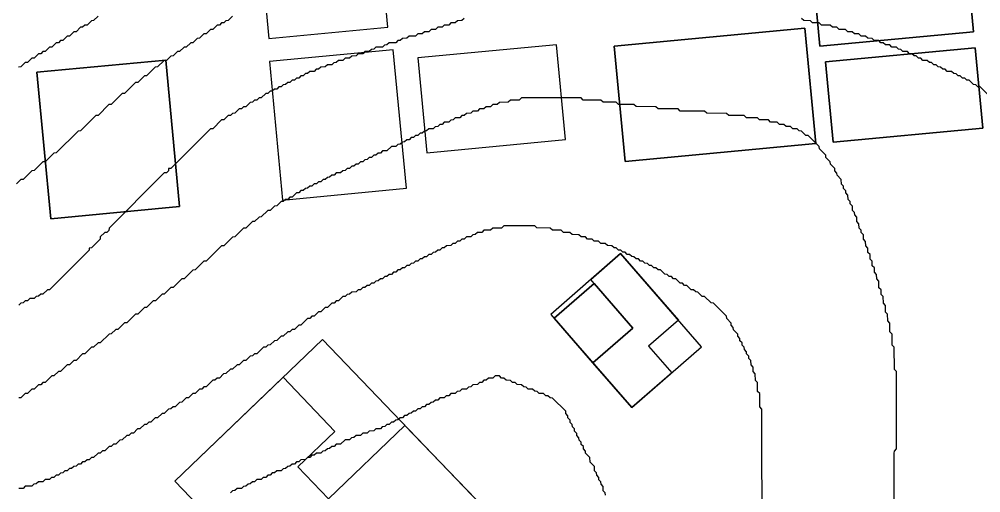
# Model space of a CAD drawing. Header units: millimetres. Extents: x 0 to 600000, y 0 to 540000.
# Drawn here: x 276937 to 385944, y 359148 to 412798 of the extents above; entities that cross this region are included whole.
import ezdxf

# ---------------------------------------------------------------- set-up
doc = ezdxf.new("R2010")
doc.units = ezdxf.units.MM
for name, color, linetype in [('BLDG_BOX_CAMPUS', 5, 'Continuous'), ('BLDG_BOX_RASTER', 1, 'Continuous'), ('BLDG_FOOTPRINT_CAMPUS', 8, 'Continuous'), ('BLDG_FOOTPRINT_RASTER', 12, 'Continuous'), ('CONTOUR_54', 40, 'Continuous'), ('CONTOUR_55', 40, 'Continuous'), ('CONTOUR_56', 30, 'Continuous'), ('CONTOUR_57', 30, 'Continuous'), ('CONTOUR_58', 22, 'Continuous'), ('CONTOUR_59', 22, 'Continuous')]:
    doc.layers.add(name, color=color, linetype=linetype)

msp = doc.modelspace()

# ---------------------------------------------------------------- linework, layer by layer
at = {"layer": 'BLDG_BOX_CAMPUS'}
for points in [[(354300, 375680, 58121), (345119, 386249, 58005), (337192, 379363, 58407), (346373, 368794, 58575), (354300, 375680, 58121)], [(337586, 378911, 58425), (341980, 373852, 58564), (346509, 377787, 58272), (342115, 382845, 58176), (337586, 378911, 58425)], [(294572, 360461, 58658), (321289, 332608, 60805), (338032, 348668, 59461), (311315, 376521, 58182), (294572, 360461, 58658)]]:
    msp.add_polyline3d(points, close=True, dxfattribs=at)
at = {"layer": 'BLDG_BOX_RASTER'}
for points in [[(303786, 425958, 53786), (305238, 410614, 55404), (318734, 411891, 55802), (317283, 427235, 54171), (303786, 425958, 53786)], [(367702, 409739, 56168), (385137, 411389, 55425), (384098, 422376, 54372), (366662, 420726, 55148), (367702, 409739, 56168)], [(344394, 409759, 56405), (345632, 396671, 57366), (367249, 398717, 56997), (366010, 411804, 56055), (344394, 409759, 56405)], [(323155, 397679, 57155), (338875, 399166, 57269), (337858, 409915, 56402), (322138, 408427, 56228), (323155, 397679, 57155)], [(305294, 408009, 55655), (306779, 392313, 56985), (320827, 393642, 57364), (319341, 409338, 56065), (305294, 408009, 55655)], [(385310, 409562, 55587), (368334, 407955, 56275), (369195, 398855, 56855), (386171, 400462, 56090), (385310, 409562, 55587)], [(280520, 390192, 55532), (295110, 391573, 56358), (293539, 408177, 54995), (278948, 406796, 54153), (280520, 390192, 55532)]]:
    msp.add_polyline3d(points, close=True, dxfattribs=at)
at = {"layer": 'BLDG_FOOTPRINT_CAMPUS'}
for points in [[(341722, 383298, 58165), (345119, 386249, 58005), (351677, 378700, 58117), (348280, 375749, 58290), (350903, 372729, 58290), (346373, 368794, 58575), (341980, 373852, 58564), (346509, 377787, 58272), (342116, 382845, 58176), (341722, 383298, 58165)], [(337586, 378911, 58425), (342116, 382845, 58176), (346509, 377787, 58272), (341980, 373852, 58564), (337586, 378911, 58425)], [(321289, 332608, 60805), (333558, 344376, 59893), (327674, 350510, 59757), (323488, 346495, 60037), (320027, 350104, 59837), (328687, 358411, 59355), (320660, 366779, 59032), (312000, 358472, 59298), (308539, 362080, 59024), (312725, 366095, 58891), (306841, 372229, 58286), (294572, 360461, 58658), (321289, 332608, 60805)]]:
    msp.add_polyline3d(points, close=True, dxfattribs=at)
at = {"layer": 'BLDG_FOOTPRINT_RASTER'}
for points in [[(303786, 425958, 53786), (305238, 410614, 55404), (318734, 411891, 55802), (317283, 427234, 54171), (303786, 425958, 53786)], [(384098, 422376, 54372), (385137, 411389, 55425), (367702, 409739, 56168), (366662, 420726, 55148), (384098, 422376, 54372)], [(366010, 411804, 56055), (367249, 398717, 56997), (345632, 396671, 57366), (344394, 409759, 56405), (366010, 411804, 56055)], [(322138, 408427, 56228), (323155, 397679, 57155), (338875, 399166, 57269), (337858, 409915, 56402), (322138, 408427, 56228)], [(305294, 408009, 55655), (306779, 392313, 56985), (320827, 393642, 57364), (319341, 409338, 56065), (305294, 408009, 55655)], [(385310, 409562, 55587), (386171, 400462, 56090), (369195, 398855, 56855), (368334, 407955, 56275), (385310, 409562, 55587)], [(280520, 390192, 55532), (278948, 406796, 54153), (293539, 408177, 54995), (295110, 391573, 56358), (280520, 390192, 55532)]]:
    msp.add_polyline3d(points, close=True, dxfattribs=at)
at = {"layer": 'CONTOUR_54'}
msp.add_polyline3d([(285875, 413133, 54000), (285375, 412639, 54000), (285113, 412625, 54000), (284625, 412140, 54000), (284375, 412134, 54000), (284125, 411888, 54000), (283875, 411883, 54000), (283375, 411389, 54000), (283125, 411383, 54000), (282625, 410889, 54000), (282363, 410875, 54000), (281875, 410390, 54000), (281625, 410384, 54000), (281375, 410139, 54000), (281125, 410133, 54000), (280625, 409640, 54000), (280363, 409625, 54000), (279875, 409140, 54000), (279625, 409134, 54000), (279375, 408889, 54000), (279125, 408883, 54000), (278625, 408390, 54000), (278375, 408384, 54000), (277875, 407891, 54000), (277625, 407884, 54000), (277125, 407391, 54000), (276861, 407375, 54000)], dxfattribs=at)
at = {"layer": 'CONTOUR_55'}
msp.add_polyline3d([(301125, 413132, 55000), (300625, 412639, 55000), (300375, 412633, 55000), (300125, 412388, 55000), (299875, 412383, 55000), (299625, 412137, 55000), (299375, 412132, 55000), (298875, 411638, 55000), (298625, 411633, 55000), (298125, 411138, 55000), (297875, 411133, 55000), (297375, 410639, 55000), (297125, 410633, 55000), (296625, 410139, 55000), (296375, 410133, 55000), (295875, 409639, 55000), (295625, 409633, 55000), (295125, 409139, 55000), (294875, 409133, 55000), (294375, 408639, 55000), (294125, 408633, 55000), (293625, 408138, 55000), (293375, 408133, 55000), (292625, 407389, 55000), (292365, 407375, 55000), (291375, 406390, 55000), (291125, 406383, 55000), (290375, 405640, 55000), (290114, 405625, 55000), (288875, 404390, 55000), (288614, 404375, 55000), (287375, 403141, 55000), (287113, 403125, 55000), (285875, 401891, 55000), (285613, 401875, 55000), (283875, 400142, 55000), (283612, 400125, 55000), (281125, 397645, 55000), (280860, 397625, 55000), (279875, 396646, 55000), (279610, 396625, 55000), (278625, 395647, 55000), (278358, 395625, 55000), (277375, 394649, 55000), (277125, 394639, 55000), (276625, 394149, 55000)], dxfattribs=at)
at = {"layer": 'CONTOUR_56'}
for points in [[(327375, 412882, 56000), (327125, 412639, 56000), (326625, 412633, 56000), (326375, 412390, 56000), (325875, 412383, 56000), (325625, 412140, 56000), (325125, 412133, 56000), (324875, 411890, 56000), (324375, 411883, 56000), (324125, 411640, 56000), (323625, 411633, 56000), (323375, 411390, 56000), (322875, 411383, 56000), (322625, 411141, 56000), (322125, 411133, 56000), (321875, 410891, 56000), (321125, 410883, 56000), (320875, 410640, 56000), (320375, 410633, 56000), (320125, 410389, 56000), (319858, 410375, 56000), (319625, 410142, 56000), (318875, 410133, 56000), (318625, 409889, 56000), (318358, 409875, 56000), (318125, 409642, 56000), (317375, 409633, 56000), (317125, 409389, 56000), (316859, 409375, 56000), (316625, 409141, 56000), (316125, 409133, 56000), (315875, 408891, 56000), (315375, 408883, 56000), (315125, 408641, 56000), (314625, 408633, 56000), (314375, 408390, 56000), (313875, 408383, 56000), (313625, 408140, 56000), (313125, 408133, 56000), (312875, 407889, 56000), (312609, 407875, 56000), (312375, 407641, 56000), (311875, 407633, 56000), (311625, 407390, 56000), (311125, 407383, 56000), (310875, 407139, 56000), (310610, 407125, 56000), (310375, 406890, 56000), (309875, 406883, 56000), (309625, 406638, 56000), (309375, 406633, 56000), (309125, 406389, 56000), (308875, 406384, 56000), (308625, 406139, 56000), (308375, 406134, 56000), (308125, 405889, 56000), (307875, 405884, 56000), (307625, 405639, 56000), (307375, 405634, 56000), (307125, 405389, 56000), (306875, 405384, 56000), (306625, 405139, 56000), (306375, 405134, 56000), (306125, 404889, 56000), (305875, 404884, 56000), (305625, 404639, 56000), (305375, 404634, 56000), (305125, 404389, 56000), (304875, 404383, 56000), (304375, 403891, 56000), (304125, 403884, 56000), (303875, 403639, 56000), (303625, 403634, 56000), (303375, 403389, 56000), (303125, 403383, 56000), (302625, 402890, 56000), (302375, 402884, 56000), (302125, 402639, 56000), (301875, 402633, 56000), (301375, 402140, 56000), (301125, 402134, 56000), (300875, 401888, 56000), (300625, 401883, 56000), (300125, 401389, 56000), (299875, 401383, 56000), (298875, 400390, 56000), (298614, 400375, 56000), (294125, 395892, 56000), (293865, 395875, 56000), (293854, 395625, 56000), (293625, 395396, 56000), (293375, 395385, 56000), (293112, 395125, 56000), (287125, 389139, 56000), (287100, 388875, 56000), (286875, 388650, 56000), (286625, 388637, 56000), (286125, 388139, 56000), (286104, 387875, 56000), (285607, 387375, 56000), (285125, 386895, 56000), (284864, 386875, 56000), (284855, 386625, 56000), (280375, 382156, 56000), (280125, 382143, 56000), (279625, 381657, 56000), (279375, 381644, 56000), (279125, 381405, 56000), (278875, 381394, 56000), (278625, 381156, 56000), (278125, 381140, 56000), (277875, 380902, 56000), (277625, 380892, 56000), (277375, 380653, 56000), (277125, 380643, 56000), (276875, 380405, 56000)], [(389633, 401375, 56000), (385885, 405125, 56000), (385625, 405138, 56000), (385375, 405384, 56000), (385125, 405389, 56000), (384625, 405883, 56000), (384375, 405888, 56000), (384125, 406133, 56000), (383875, 406138, 56000), (383625, 406383, 56000), (383375, 406389, 56000), (383139, 406625, 56000), (382875, 406638, 56000), (382625, 406883, 56000), (382125, 406891, 56000), (381891, 407125, 56000), (381625, 407140, 56000), (381375, 407384, 56000), (381125, 407389, 56000), (380875, 407634, 56000), (380625, 407639, 56000), (380375, 407884, 56000), (380125, 407889, 56000), (379875, 408133, 56000), (379375, 408141, 56000), (379141, 408375, 56000), (378875, 408390, 56000), (378625, 408634, 56000), (378375, 408639, 56000), (378125, 408883, 56000), (377875, 408888, 56000), (377625, 409133, 56000), (377125, 409140, 56000), (376890, 409375, 56000), (376625, 409389, 56000), (376375, 409633, 56000), (375875, 409640, 56000), (375625, 409883, 56000), (375125, 409890, 56000), (374890, 410125, 56000), (374625, 410139, 56000), (374375, 410383, 56000), (373875, 410390, 56000), (373625, 410633, 56000), (373125, 410640, 56000), (372875, 410883, 56000), (372375, 410890, 56000), (372125, 411133, 56000), (371625, 411140, 56000), (371375, 411383, 56000), (370875, 411389, 56000), (370625, 411632, 56000), (369875, 411640, 56000), (369625, 411883, 56000), (369125, 411889, 56000), (368875, 412132, 56000), (367875, 412141, 56000), (367625, 412383, 56000), (366875, 412390, 56000), (366625, 412633, 56000), (365875, 412640, 56000), (365625, 412882, 56000)]]:
    msp.add_polyline3d(points, dxfattribs=at)
at = {"layer": 'CONTOUR_57'}
msp.add_polyline3d([(376159, 348375, 57000), (376145, 363625, 57000), (376152, 363875, 57000), (376387, 364125, 57000), (376386, 372875, 57000), (376150, 373125, 57000), (376136, 375625, 57000), (375899, 375875, 57000), (375887, 377125, 57000), (375649, 377375, 57000), (375637, 378375, 57000), (375399, 378625, 57000), (375387, 379375, 57000), (375150, 379625, 57000), (375138, 380375, 57000), (374900, 380625, 57000), (374888, 381375, 57000), (374650, 381625, 57000), (374639, 382125, 57000), (374402, 382375, 57000), (374388, 383125, 57000), (374150, 383375, 57000), (374139, 383875, 57000), (373901, 384125, 57000), (373889, 384625, 57000), (373651, 384875, 57000), (373639, 385375, 57000), (373401, 385625, 57000), (373389, 386125, 57000), (373151, 386375, 57000), (373139, 386875, 57000), (372901, 387125, 57000), (372889, 387625, 57000), (372651, 387875, 57000), (372638, 388375, 57000), (372399, 388625, 57000), (372375, 388902, 57000), (372152, 389125, 57000), (372139, 389625, 57000), (371901, 389875, 57000), (371888, 390375, 57000), (371649, 390625, 57000), (371625, 390901, 57000), (371401, 391125, 57000), (371388, 391625, 57000), (371148, 391875, 57000), (371125, 392150, 57000), (370900, 392375, 57000), (370887, 392875, 57000), (370646, 393125, 57000), (370638, 393375, 57000), (370397, 393625, 57000), (370375, 393898, 57000), (370148, 394125, 57000), (370136, 394625, 57000), (369647, 395125, 57000), (369638, 395375, 57000), (369395, 395625, 57000), (369387, 395875, 57000), (368895, 396375, 57000), (368887, 396625, 57000), (368394, 397125, 57000), (368375, 397390, 57000), (367644, 398125, 57000), (367625, 398388, 57000), (366387, 399625, 57000), (366125, 399640, 57000), (365637, 400125, 57000), (365375, 400139, 57000), (365125, 400383, 57000), (364625, 400391, 57000), (364375, 400634, 57000), (363875, 400641, 57000), (363625, 400884, 57000), (363125, 400891, 57000), (362875, 401133, 57000), (362125, 401142, 57000), (361875, 401383, 57000), (360875, 401393, 57000), (360625, 401634, 57000), (359375, 401643, 57000), (359125, 401884, 57000), (357375, 401894, 57000), (357125, 402134, 57000), (354875, 402145, 57000), (354625, 402384, 57000), (351875, 402395, 57000), (351625, 402634, 57000), (349375, 402645, 57000), (349125, 402884, 57000), (346875, 402895, 57000), (346625, 403134, 57000), (344875, 403144, 57000), (344625, 403384, 57000), (343125, 403393, 57000), (342875, 403633, 57000), (340875, 403643, 57000), (340625, 403883, 57000), (333875, 403882, 57000), (333625, 403640, 57000), (332625, 403633, 57000), (332375, 403391, 57000), (331375, 403382, 57000), (331125, 403140, 57000), (330625, 403133, 57000), (330375, 402891, 57000), (329875, 402883, 57000), (329625, 402641, 57000), (329125, 402633, 57000), (328875, 402391, 57000), (328375, 402383, 57000), (328125, 402141, 57000), (327625, 402133, 57000), (327375, 401890, 57000), (327108, 401875, 57000), (326875, 401642, 57000), (326375, 401634, 57000), (326125, 401390, 57000), (325858, 401375, 57000), (325625, 401142, 57000), (325125, 401134, 57000), (324875, 400890, 57000), (324625, 400885, 57000), (324375, 400641, 57000), (324107, 400625, 57000), (323875, 400393, 57000), (323375, 400384, 57000), (323125, 400141, 57000), (322875, 400135, 57000), (322625, 399891, 57000), (322375, 399885, 57000), (322125, 399642, 57000), (321875, 399635, 57000), (321625, 399392, 57000), (321375, 399386, 57000), (321125, 399142, 57000), (320875, 399136, 57000), (320625, 398893, 57000), (320375, 398886, 57000), (320125, 398643, 57000), (319856, 398625, 57000), (319625, 398394, 57000), (319125, 398384, 57000), (318625, 397896, 57000), (318125, 397885, 57000), (317875, 397642, 57000), (317625, 397636, 57000), (317375, 397392, 57000), (317125, 397386, 57000), (316875, 397143, 57000), (316625, 397136, 57000), (316375, 396893, 57000), (316125, 396886, 57000), (315875, 396643, 57000), (315625, 396636, 57000), (315375, 396393, 57000), (315125, 396386, 57000), (314875, 396143, 57000), (314625, 396136, 57000), (314375, 395893, 57000), (314125, 395886, 57000), (313875, 395644, 57000), (313605, 395625, 57000), (313375, 395395, 57000), (312875, 395385, 57000), (312625, 395142, 57000), (312358, 395125, 57000), (312125, 394892, 57000), (311875, 394886, 57000), (311625, 394642, 57000), (311375, 394636, 57000), (311125, 394392, 57000), (310875, 394386, 57000), (310625, 394142, 57000), (310375, 394136, 57000), (310125, 393892, 57000), (309875, 393886, 57000), (309625, 393642, 57000), (309375, 393635, 57000), (309125, 393392, 57000), (308875, 393385, 57000), (308625, 393141, 57000), (308375, 393135, 57000), (307875, 392643, 57000), (307625, 392636, 57000), (307375, 392392, 57000), (307125, 392385, 57000), (306875, 392141, 57000), (306625, 392135, 57000), (306125, 391642, 57000), (305875, 391635, 57000), (305375, 391142, 57000), (305112, 391125, 57000), (304375, 390393, 57000), (304125, 390385, 57000), (303625, 389892, 57000), (303375, 389885, 57000), (302625, 389143, 57000), (302362, 389125, 57000), (301375, 388143, 57000), (301112, 388125, 57000), (300125, 387143, 57000), (299862, 387125, 57000), (298125, 385393, 57000), (297875, 385385, 57000), (296875, 384393, 57000), (296612, 384375, 57000), (295625, 383393, 57000), (295362, 383375, 57000), (294375, 382392, 57000), (294125, 382385, 57000), (293375, 381642, 57000), (293125, 381635, 57000), (292375, 380891, 57000), (292125, 380884, 57000), (291375, 380141, 57000), (291125, 380134, 57000), (290375, 379391, 57000), (290125, 379384, 57000), (289125, 378391, 57000), (288875, 378384, 57000), (288125, 377641, 57000), (287875, 377634, 57000), (287375, 377140, 57000), (287114, 377125, 57000), (286125, 376141, 57000), (285875, 376134, 57000), (285375, 375640, 57000), (285113, 375625, 57000), (284375, 374891, 57000), (284113, 374875, 57000), (283375, 374141, 57000), (283125, 374134, 57000), (282625, 373641, 57000), (282375, 373634, 57000), (281625, 372892, 57000), (281375, 372885, 57000), (280875, 372392, 57000), (280625, 372385, 57000), (279875, 371645, 57000), (279625, 371637, 57000), (279375, 371393, 57000), (279125, 371386, 57000), (278625, 370895, 57000), (278375, 370887, 57000), (277875, 370397, 57000), (277606, 370375, 57000), (277125, 369899, 57000), (276875, 369890, 57000)], dxfattribs=at)
at = {"layer": 'CONTOUR_58'}
msp.add_polyline3d([(361146, 352625, 58000), (361136, 368625, 58000), (360898, 368875, 58000), (360886, 370375, 58000), (360647, 370625, 58000), (360636, 371625, 58000), (360397, 371875, 58000), (360386, 372625, 58000), (360146, 372875, 58000), (360136, 373375, 58000), (359896, 373625, 58000), (359886, 374125, 58000), (359644, 374375, 58000), (359637, 374625, 58000), (359395, 374875, 58000), (359388, 375125, 58000), (359146, 375375, 58000), (359138, 375625, 58000), (358896, 375875, 58000), (358888, 376125, 58000), (358646, 376375, 58000), (358638, 376625, 58000), (358395, 376875, 58000), (358387, 377125, 58000), (357898, 377625, 58000), (357888, 377875, 58000), (357645, 378125, 58000), (357637, 378375, 58000), (357146, 378875, 58000), (357125, 379141, 58000), (355642, 380625, 58000), (355375, 380648, 58000), (354643, 381375, 58000), (354375, 381398, 58000), (353875, 381889, 58000), (353625, 381898, 58000), (353375, 382140, 58000), (353125, 382151, 58000), (352625, 382639, 58000), (352375, 382649, 58000), (352125, 382891, 58000), (351875, 382902, 58000), (351375, 383389, 58000), (351125, 383399, 58000), (350875, 383640, 58000), (350625, 383650, 58000), (350375, 383891, 58000), (350125, 383902, 58000), (349625, 384389, 58000), (349375, 384399, 58000), (349125, 384640, 58000), (348875, 384649, 58000), (348625, 384890, 58000), (348375, 384899, 58000), (348149, 385125, 58000), (347875, 385149, 58000), (347625, 385390, 58000), (347375, 385399, 58000), (347125, 385640, 58000), (346875, 385649, 58000), (346625, 385890, 58000), (346375, 385899, 58000), (346125, 386140, 58000), (345875, 386149, 58000), (345625, 386389, 58000), (345375, 386398, 58000), (345125, 386639, 58000), (344875, 386647, 58000), (344625, 386888, 58000), (344375, 386896, 58000), (344125, 387137, 58000), (343625, 387148, 58000), (343375, 387387, 58000), (342875, 387398, 58000), (342625, 387637, 58000), (342125, 387648, 58000), (341875, 387887, 58000), (341375, 387898, 58000), (341125, 388137, 58000), (340625, 388147, 58000), (340375, 388386, 58000), (339625, 388397, 58000), (339375, 388636, 58000), (338625, 388646, 58000), (338375, 388885, 58000), (337375, 388896, 58000), (337125, 389135, 58000), (335625, 389146, 58000), (335375, 389384, 58000), (331875, 389384, 58000), (331625, 389143, 58000), (330625, 389134, 58000), (330375, 388893, 58000), (329625, 388884, 58000), (329375, 388643, 58000), (328875, 388634, 58000), (328625, 388392, 58000), (328356, 388375, 58000), (328125, 388144, 58000), (327625, 388135, 58000), (327375, 387892, 58000), (327125, 387886, 58000), (326875, 387644, 58000), (326625, 387637, 58000), (326375, 387394, 58000), (326104, 387375, 58000), (325875, 387146, 58000), (325375, 387135, 58000), (325125, 386893, 58000), (324875, 386886, 58000), (324625, 386644, 58000), (324375, 386637, 58000), (324125, 386394, 58000), (323875, 386387, 58000), (323625, 386144, 58000), (323375, 386137, 58000), (323125, 385895, 58000), (322875, 385887, 58000), (322625, 385645, 58000), (322375, 385637, 58000), (322125, 385395, 58000), (321875, 385387, 58000), (321625, 385145, 58000), (321375, 385137, 58000), (321125, 384895, 58000), (320875, 384887, 58000), (320625, 384645, 58000), (320375, 384637, 58000), (320125, 384395, 58000), (319875, 384387, 58000), (319625, 384145, 58000), (319375, 384137, 58000), (319125, 383895, 58000), (318875, 383887, 58000), (318625, 383645, 58000), (318375, 383637, 58000), (318125, 383395, 58000), (317875, 383387, 58000), (317625, 383145, 58000), (317375, 383137, 58000), (317125, 382895, 58000), (316875, 382887, 58000), (316625, 382645, 58000), (316375, 382637, 58000), (316125, 382395, 58000), (315875, 382387, 58000), (315625, 382145, 58000), (315354, 382125, 58000), (315125, 381896, 58000), (314625, 381885, 58000), (314375, 381643, 58000), (314107, 381625, 58000), (313875, 381393, 58000), (313625, 381386, 58000), (313125, 380895, 58000), (312875, 380887, 58000), (312625, 380643, 58000), (312375, 380636, 58000), (311875, 380145, 58000), (311625, 380137, 58000), (311125, 379645, 58000), (310875, 379637, 58000), (310375, 379146, 58000), (310125, 379137, 58000), (309875, 378894, 58000), (309625, 378886, 58000), (308875, 378146, 58000), (308625, 378137, 58000), (308125, 377647, 58000), (307875, 377638, 58000), (307625, 377394, 58000), (307375, 377386, 58000), (306875, 376895, 58000), (306625, 376887, 58000), (306125, 376395, 58000), (305858, 376375, 58000), (305375, 375896, 58000), (305125, 375887, 58000), (304875, 375643, 58000), (304625, 375636, 58000), (303875, 374896, 58000), (303625, 374887, 58000), (303375, 374644, 58000), (303125, 374636, 58000), (302625, 374145, 58000), (302375, 374136, 58000), (301875, 373645, 58000), (301625, 373636, 58000), (301125, 373145, 58000), (300875, 373136, 58000), (300375, 372645, 58000), (300109, 372625, 58000), (299625, 372145, 58000), (299375, 372137, 58000), (299125, 371893, 58000), (298875, 371886, 58000), (298125, 371146, 58000), (297875, 371137, 58000), (297625, 370893, 58000), (297375, 370886, 58000), (296875, 370394, 58000), (296625, 370386, 58000), (296125, 369894, 58000), (295875, 369886, 58000), (295375, 369394, 58000), (295110, 369375, 58000), (294625, 368895, 58000), (294375, 368886, 58000), (294125, 368642, 58000), (293875, 368635, 58000), (293375, 368143, 58000), (293125, 368136, 58000), (292625, 367644, 58000), (292360, 367625, 58000), (291875, 367144, 58000), (291625, 367136, 58000), (291375, 366892, 58000), (291125, 366885, 58000), (290625, 366393, 58000), (290360, 366375, 58000), (289875, 365894, 58000), (289625, 365886, 58000), (289375, 365642, 58000), (289125, 365635, 58000), (288625, 365143, 58000), (288360, 365125, 58000), (287875, 364644, 58000), (287625, 364636, 58000), (287375, 364392, 58000), (287125, 364385, 58000), (286625, 363894, 58000), (286375, 363886, 58000), (286125, 363642, 58000), (285875, 363635, 58000), (285375, 363145, 58000), (285125, 363137, 58000), (284875, 362893, 58000), (284625, 362886, 58000), (284375, 362643, 58000), (284125, 362636, 58000), (283875, 362393, 58000), (283625, 362386, 58000), (283375, 362143, 58000), (283125, 362136, 58000), (282875, 361893, 58000), (282625, 361886, 58000), (282375, 361643, 58000), (282125, 361636, 58000), (281875, 361393, 58000), (281625, 361386, 58000), (281375, 361143, 58000), (281125, 361137, 58000), (280875, 360894, 58000), (280604, 360875, 58000), (280375, 360646, 58000), (279875, 360636, 58000), (279625, 360395, 58000), (279125, 360385, 58000), (278875, 360144, 58000), (278603, 360125, 58000), (278375, 359897, 58000), (277625, 359885, 58000), (277375, 359646, 58000), (276875, 359636, 58000)], dxfattribs=at)
at = {"layer": 'CONTOUR_59'}
msp.add_polyline3d([(343399, 358875, 59000), (343375, 359152, 59000), (343152, 359375, 59000), (343139, 359875, 59000), (342899, 360125, 59000), (342890, 360375, 59000), (342650, 360625, 59000), (342641, 360875, 59000), (342401, 361125, 59000), (342375, 361402, 59000), (342152, 361625, 59000), (342138, 362125, 59000), (341654, 362625, 59000), (341638, 363125, 59000), (341152, 363625, 59000), (341141, 363875, 59000), (340901, 364125, 59000), (340891, 364375, 59000), (340650, 364625, 59000), (340641, 364875, 59000), (340400, 365125, 59000), (340390, 365375, 59000), (340149, 365625, 59000), (340140, 365875, 59000), (339899, 366125, 59000), (339889, 366375, 59000), (339648, 366625, 59000), (339639, 366875, 59000), (339397, 367125, 59000), (339388, 367375, 59000), (339146, 367625, 59000), (339138, 367875, 59000), (338894, 368125, 59000), (338886, 368375, 59000), (337389, 369875, 59000), (337125, 369892, 59000), (336875, 370136, 59000), (336625, 370143, 59000), (336375, 370385, 59000), (335875, 370396, 59000), (335646, 370625, 59000), (335375, 370644, 59000), (335125, 370886, 59000), (334625, 370897, 59000), (334397, 371125, 59000), (334125, 371144, 59000), (333875, 371386, 59000), (333375, 371396, 59000), (333146, 371625, 59000), (332875, 371643, 59000), (332625, 371885, 59000), (332125, 371893, 59000), (331893, 372125, 59000), (331625, 372140, 59000), (331375, 372382, 59000), (330875, 372382, 59000), (330625, 372140, 59000), (330125, 372134, 59000), (329875, 371892, 59000), (329625, 371886, 59000), (329375, 371644, 59000), (329104, 371625, 59000), (328875, 371396, 59000), (328375, 371386, 59000), (328125, 371145, 59000), (327852, 371125, 59000), (327625, 370898, 59000), (327125, 370887, 59000), (326875, 370646, 59000), (326602, 370625, 59000), (326375, 370398, 59000), (325875, 370387, 59000), (325625, 370146, 59000), (325352, 370125, 59000), (325125, 369898, 59000), (324625, 369887, 59000), (324375, 369646, 59000), (324125, 369638, 59000), (323875, 369397, 59000), (323625, 369388, 59000), (323375, 369147, 59000), (323125, 369139, 59000), (322875, 368897, 59000), (322625, 368889, 59000), (322375, 368648, 59000), (322125, 368639, 59000), (321875, 368398, 59000), (321625, 368389, 59000), (321375, 368148, 59000), (321125, 368139, 59000), (320875, 367898, 59000), (320625, 367889, 59000), (320375, 367648, 59000), (320125, 367640, 59000), (319875, 367399, 59000), (319625, 367390, 59000), (319375, 367149, 59000), (319125, 367140, 59000), (318875, 366899, 59000), (318625, 366890, 59000), (318375, 366650, 59000), (318098, 366625, 59000), (317875, 366402, 59000), (317375, 366389, 59000), (317125, 366150, 59000), (316625, 366138, 59000), (316375, 365899, 59000), (315875, 365887, 59000), (315625, 365648, 59000), (315125, 365637, 59000), (314875, 365396, 59000), (314602, 365375, 59000), (314375, 365148, 59000), (313875, 365136, 59000), (313375, 364651, 59000), (312875, 364637, 59000), (312625, 364396, 59000), (312375, 364388, 59000), (312125, 364147, 59000), (311875, 364138, 59000), (311625, 363897, 59000), (311351, 363875, 59000), (311125, 363649, 59000), (310625, 363637, 59000), (310375, 363395, 59000), (310125, 363388, 59000), (309875, 363146, 59000), (309602, 363125, 59000), (309375, 362898, 59000), (308875, 362886, 59000), (308625, 362645, 59000), (308375, 362637, 59000), (308125, 362395, 59000), (307875, 362388, 59000), (307625, 362146, 59000), (307375, 362138, 59000), (307125, 361896, 59000), (306853, 361875, 59000), (306625, 361647, 59000), (306125, 361636, 59000), (305875, 361394, 59000), (305625, 361387, 59000), (305375, 361145, 59000), (305125, 361137, 59000), (304875, 360895, 59000), (304603, 360875, 59000), (304375, 360647, 59000), (303875, 360636, 59000), (303625, 360394, 59000), (303375, 360387, 59000), (303125, 360144, 59000), (302875, 360137, 59000), (302625, 359895, 59000), (302354, 359875, 59000), (302125, 359646, 59000), (301625, 359635, 59000), (301375, 359393, 59000), (301107, 359375, 59000), (300875, 359143, 59000)], dxfattribs=at)

doc.saveas('drawing.dxf')
